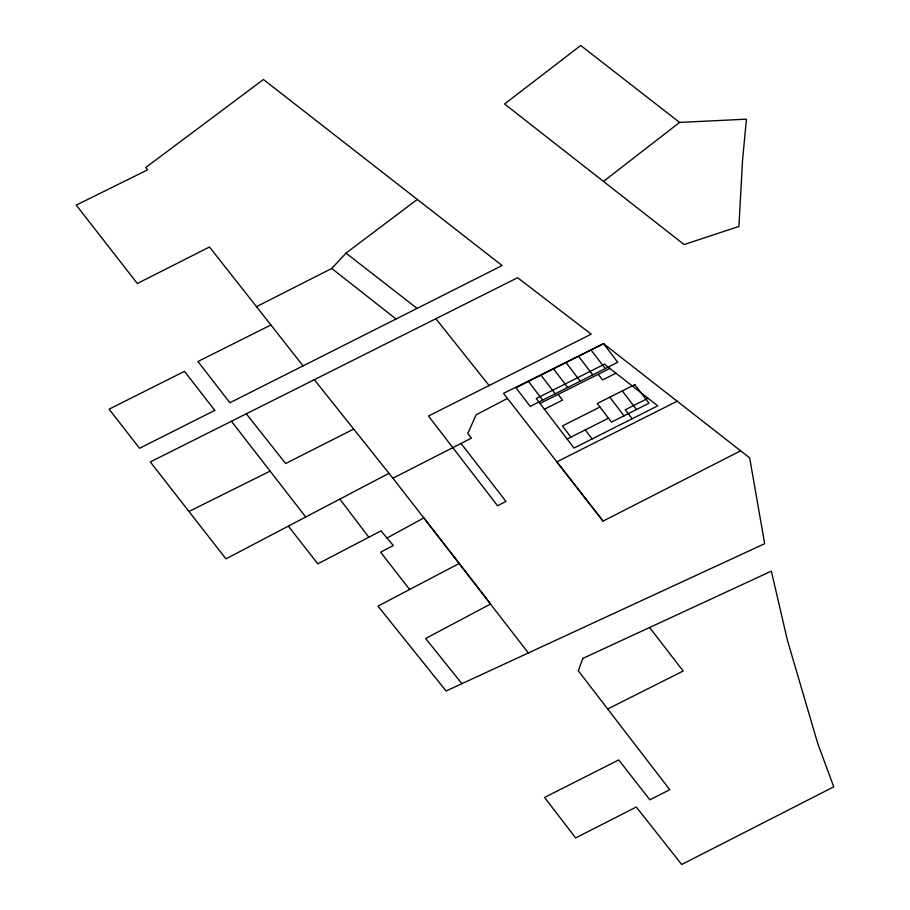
<?xml version="1.0" encoding="UTF-8"?>
<svg xmlns="http://www.w3.org/2000/svg" width="910" height="910" viewBox="0 0 910 910"><rect width="100%" height="100%" fill="white"/><g stroke="black" fill="none" stroke-linecap="round" stroke-linejoin="round"><path stroke-width="1.36" d="M270.907 324.984L197.936 361.498L229.889 402.755L502.104 265.538L263.445 79.511L145.725 167.508L147.613 169.851L76.235 205.114L137.342 283.499L209.482 246.985L256.483 306.659L331.752 268.473L345.993 253.128L417.292 199.426M603.558 181.363L679.599 122.429L746.416 119.176L742.56 160.149L738.909 226.454L684.115 244.551L504.572 104.002L580.716 45.5L679.599 122.429M387.012 538.026L423.832 517.915L528.346 652.97M388.991 473.314L225.942 558.854L150.309 461.939L517.642 277.709L591.193 334.163L428.474 416.029L497.542 505.767L505.983 501.41L461.04 443.454M461.927 683.683L425.63 638.49L490.592 604.012L459.288 563.438L377.957 606.117L446.105 690.997L764.662 543.691L749.669 457.889L603.535 343.661L503.503 393.37L603.057 521.123L740.604 450.814M507.439 398.409L476.158 414.801L467.763 433.524L471.482 438.12L392.904 478.228L314.325 379.686M409.637 589.498L380.608 552.177L393.313 545.545L381.028 530.871L317.806 563.847L288.356 526.116M353.717 429.076L285.649 463.531L246.314 413.8M544.419 409.25L562.516 400.138L558.126 394.383M615.968 373.191L602.545 379.959L598.211 374.283M599.952 407.032L562.425 425.948L570.945 437.118M567.146 439.029L608.471 418.202M648.034 398.262L625.272 409.739L632.143 418.748M677.165 401.208L556.863 461.848L603.057 521.123M539.994 403.471L609.871 368.425M607.687 708.981L683.183 671.034L649.604 627.513M188.973 511.465L270.122 471.118M345.993 253.128L417.076 308.399M331.752 268.473L396.043 319M435.879 318.716L489.284 385.76M256.483 306.659L303.064 365.865M392.904 478.228L459.288 563.438M231.436 421.262L305.714 517.005M591.034 349.963L605.241 368.573M622.281 390.902L636.488 409.523M578.521 356.265L592.729 374.875M609.78 397.215L623.987 415.825M566.02 362.567L580.227 381.176M553.508 368.88L567.715 387.489M585.244 429.918L592.114 438.916M540.995 375.182L555.202 393.791M528.494 381.483L542.69 400.093M339.862 499.089L368.812 537.241M582.844 658.419L578.294 670.772L669.76 789.721L649.865 799.81L618.72 759.941L544.544 797.456L575.655 837.928L636.272 807.022L681.704 864.5L833.765 786.832L817.862 743.857L787.412 640.265L771.35 571.139L582.844 658.419M214.771 410.376L139.571 448.277L109.086 409.17L184.491 371.348L214.771 410.376M603.546 343.65L515.981 387.785L530.189 406.406L617.754 362.271L603.546 343.65M604.445 364.182L536.252 398.557L574.017 448.038L657.737 405.849L604.445 364.182M634.793 384.6L597.267 403.517L611.474 422.126L649.001 403.21L634.793 384.6"/></g></svg>
